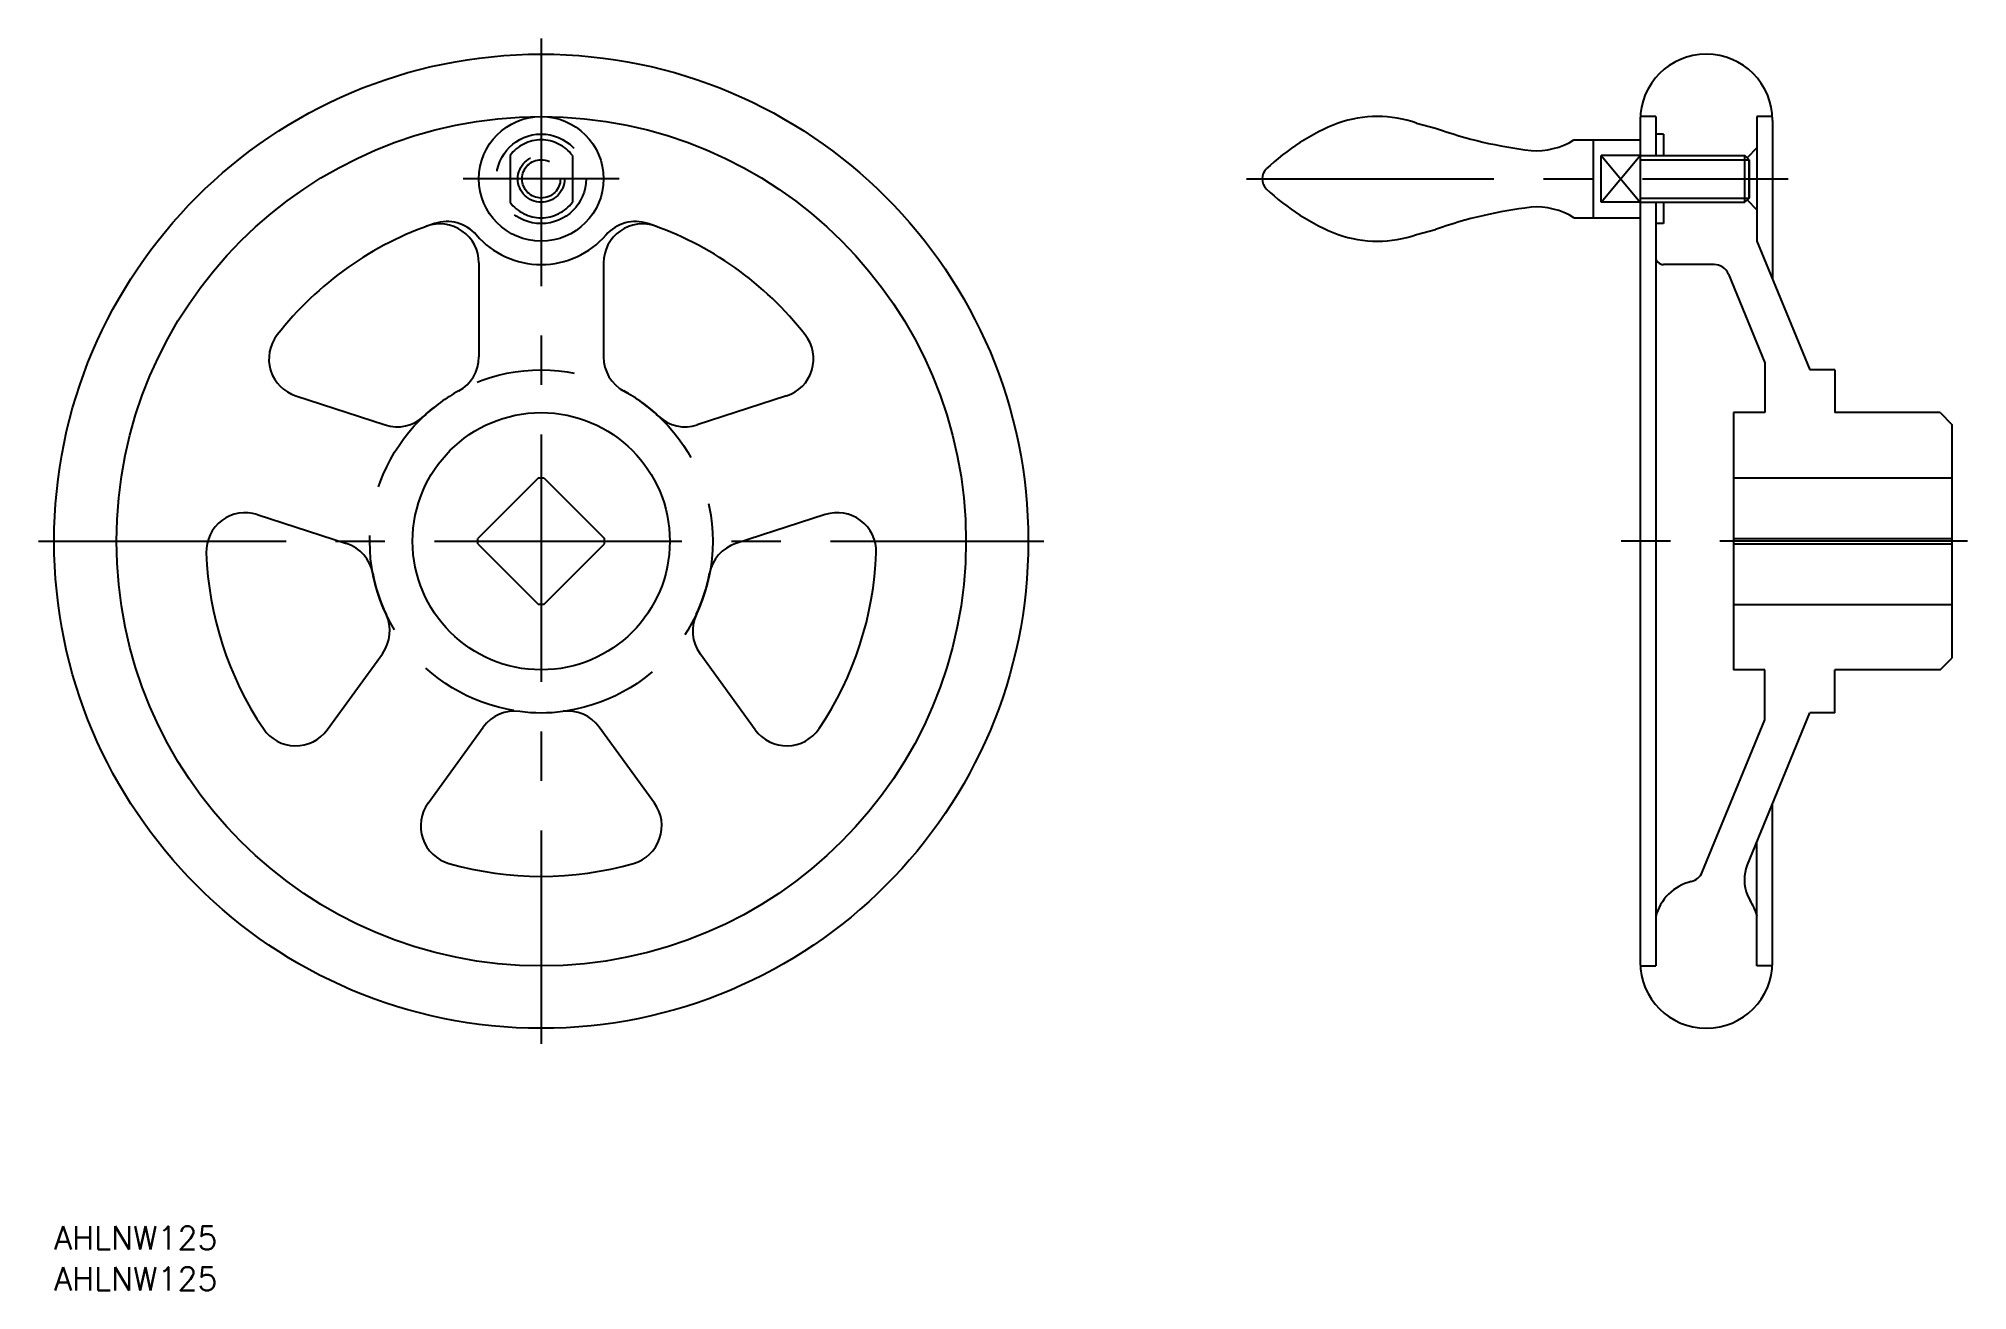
# Model space of a CAD drawing. Extents: x -64 to 183, y -96 to 65.
import ezdxf

# ---------------------------------------------------------------- set-up
doc = ezdxf.new("R2010")
doc.units = 0
doc.linetypes.add('CENTER', pattern=[50.8, 31.75, -6.35, 6.35, -6.35])
doc.linetypes.add('DASHED', pattern=[19.05, 12.7, -6.35])
doc.layers.get('0').update_dxf_attribs({"linetype": 'CONTINUOUS'})
doc.layers.add('CENTER', color=1, linetype='CENTER')
doc.styles.get("Standard").update_dxf_attribs({"font": 'txt.shx', "height": 3, "bigfont": 'bigfont.shx'})

# ---------------------------------------------------------------- blocks, each defined once
blk = doc.blocks.new('*U2')
at = {"color": 7, "linetype": 'CONTINUOUS'}
blk.add_text('AHLNW125', height=3, dxfattribs=at).set_placement((-62.5, -96.13))
blk = doc.blocks.new('*U3')
at = {"color": 7, "linetype": 'CONTINUOUS'}
blk.add_text('AHLNW125', height=3, dxfattribs=at).set_placement((-62.5, -90.9))

msp = doc.modelspace()

# ---------------------------------------------------------------- linework, layer by layer
at = {"color": 7, "linetype": 'CONTINUOUS'}
for p, q in [((143.01, 54.5), (141.03, 54.5)), ((143.01, 54.5), (143.01, 49.5)), ((158, 54.5), (156.01, 54.5)), ((156.01, 54.5), (156.01, 38.51)), ((112.33, 53.65), (114.76, 53)), ((141.01, 54), (141.01, -54)), ((144.01, 52.25), (143.01, 52.25)), ((144.01, 52.25), (144.01, 49.5)), ((158.01, 54), (158.01, 33.64)), ((132.51, 51.5), (141.01, 51.5)), ((135.01, 41.5), (135.01, 51.5)), ((156.01, 50.46), (154.76, 49.21)), ((141.01, 49.5), (154.47, 49.5)), ((154.47, 43.5), (154.47, 49.5)), ((155.01, 48.96), (154.47, 49.5)), ((155.01, 44.04), (155.01, 48.96)), ((155.01, 48.96), (155.01, 44.04)), ((141.01, 43.5), (154.47, 43.5)), ((143.01, 43.5), (143.01, -54.5)), ((144.01, 43.5), (144.01, 40.75)), ((155.01, 44.04), (154.47, 43.5)), ((154.76, 43.79), (156.01, 42.54)), ((112.33, 39.35), (114.76, 40)), ((132.51, 41.5), (141.01, 41.5)), ((144.01, 40.75), (143.01, 40.75)), ((156.01, 38.51), (162.79, 22)), ((-8, 35.71), (-8, 23.66)), ((8, 35.71), (8, 23.66)), ((150.5, 35.5), (144.01, 35.5)), ((152.35, 34.26), (157.01, 22.91)), ((157.01, 22.91), (157.01, 16.5)), ((166.01, 22), (162.79, 22)), ((166.01, 22), (166.01, 16.5)), ((-31.49, 18.64), (-20.03, 14.92)), ((31.49, 18.64), (20.03, 14.92)), ((153.01, 16.5), (153.01, -16.5)), ((157.01, 16.5), (153.01, 16.5)), ((179.51, 16.5), (166.01, 16.5)), ((179.51, 16.5), (181.01, 15)), ((181.01, 15), (181.01, -15)), ((-0.35, 8.13), (-8.13, 0.35)), ((-0.35, 8.13), (0.35, 8.13)), ((0.35, 8.13), (8.13, 0.35)), ((153.01, 8.13), (181.01, 8.13)), ((-36.43, 3.43), (-24.98, -0.3)), ((36.43, 3.43), (24.98, -0.3)), ((-8.13, -0.35), (-8.13, 0.35)), ((8.13, -0.35), (8.13, 0.35)), ((153.01, 0.35), (181.01, 0.35)), ((-8.13, -0.35), (-0.35, -8.13)), ((0.35, -8.13), (8.13, -0.35)), ((153.01, -0.35), (181.01, -0.35)), ((0.35, -8.13), (-0.35, -8.13)), ((153.01, -8.13), (181.01, -8.13)), ((-27.46, -24.19), (-20.38, -14.44)), ((27.46, -24.19), (20.38, -14.44)), ((157.01, -16.5), (153.01, -16.5)), ((157.01, -22.91), (157.01, -16.5)), ((179.51, -16.5), (166.01, -16.5)), ((166.01, -22), (166.01, -16.5)), ((179.51, -16.5), (181.01, -15)), ((154.77, -41.54), (162.79, -22)), ((166.01, -22), (162.79, -22)), ((-14.52, -33.59), (-7.44, -23.85)), ((14.52, -33.59), (7.44, -23.85)), ((148.98, -42.47), (157.01, -22.91)), ((158.01, -54), (158.01, -33.64)), ((156.01, -54.5), (156.01, -38.51)), ((154.81, -45.44), (155.13, -46.08)), ((141.03, -54.5), (143.01, -54.5)), ((158, -54.5), (156.01, -54.5))]:
    msp.add_line(p, q, dxfattribs=at)
at = {"color": 3, "linetype": 'DASHED'}
for p, q in [((-4, 49.5), (-4, 43.5)), ((4, 49.5), (4, 43.5)), ((136.01, 43.5), (141.01, 49.5)), ((136.01, 49.5), (141.01, 43.5)), ((141.01, 49.5), (136.01, 49.5)), ((136.01, 43.5), (136.01, 49.5)), ((141.01, 43.5), (136.01, 43.5))]:
    msp.add_line(p, q, dxfattribs=at)
at = {"color": 3, "linetype": 'CONTINUOUS'}
for p, q in [((141.01, 48.96), (155.01, 48.96)), ((141.01, 44.04), (155.01, 44.04))]:
    msp.add_line(p, q, dxfattribs=at)
at = {"color": 7, "linetype": 'CONTINUOUS'}
for centre, radius in [((0, 0), 62.5), ((0, 0), 54.5), ((0, 46.5), 8), ((0, 0), 16.5)]:
    msp.add_circle(centre, radius, dxfattribs=at)
at = {"color": 3, "linetype": 'DASHED'}
for centre, radius in [((0, 46.5), 5.75), ((0, 46.5), 3), ((0, 46.5), 2.46), ((0, 0), 22)]:
    msp.add_circle(centre, radius, dxfattribs=at)
at = {"color": 7, "linetype": 'CONTINUOUS'}
for centre, radius, start, end in [((149.51, 54), 8.5, 360, 180), ((107.3, 39.28), 15.22, 70.719, 109.281), ((113.01, 26.54), 29.16, 111.5998, 133.2906), ((133.48, 105.6), 55.83, 250.4089, 263.3529), ((127.68, 59.26), 9.15, 265.853, 301.8973), ((94.34, 46.5), 1.83, 136.3761, 223.6239), ((94.34, 46.5), 1.83, 136.3761, 223.6239), ((113.01, 66.46), 29.16, 226.7094, 248.4002), ((133.48, -12.6), 55.83, 96.6471, 109.5911), ((127.68, 33.74), 9.15, 58.1027, 94.147), ((0, 0), 43, 108.5574, 141.9948), ((-13, 35.71), 5, 0, 110.0052), ((-12.09, 36.02), 5, 40.8998, 108.5574), ((13, 35.71), 5, 69.9948, 180), ((12.09, 36.02), 5, 71.4426, 139.1002), ((0, 0), 43, 38.0052, 71.4426), ((0, 46.5), 11, 220.8998, 319.1002), ((107.3, 53.72), 15.22, 250.719, 289.281), ((144.01, 36.5), 1, 180, 270), ((150.5, 33.5), 2, 22.33, 90), ((-29.94, 23.4), 5, 141.9948, 252), ((29.94, 23.4), 5, 288, 38.0052), ((-13, 23.66), 5, 298.7822, 0), ((13, 23.66), 5, 180, 241.2178), ((0, 0), 22, 118.7822, 133.2178), ((0, 0), 22, 46.7822, 61.2178), ((-18.49, 19.68), 5, 252, 313.2178), ((18.49, 19.68), 5, 226.7822, 288), ((-37.98, -1.33), 5, 72, 182.0052), ((37.98, -1.33), 5, 357.9948, 108), ((0, 0), 43, 182.0052, 213.9948), ((-26.52, -5.05), 5, 10.7822, 72), ((26.52, -5.05), 5, 108, 169.2178), ((0, 0), 43, 326.0052, 357.9948), ((0, 0), 22, 190.7822, 205.2178), ((0, 0), 22, 334.7822, 349.2178), ((-24.43, -11.5), 5, 324, 25.2178), ((24.43, -11.5), 5, 154.7822, 216), ((-3.39, -26.79), 5, 82.7822, 144), ((0, 0), 22, 262.7822, 277.2178), ((3.39, -26.79), 5, 36, 97.2178), ((-31.51, -21.25), 5, 213.9948, 324), ((31.51, -21.25), 5, 216, 326.0052), ((-10.47, -36.53), 5, 144, 254.0052), ((10.47, -36.53), 5, 285.9948, 36), ((0, 0), 43, 254.0052, 285.9948), ((159.39, -43.44), 5, 157.67, 203.6448), ((149.06, -49.72), 6.24, 103.7955, 165.8538), ((147.13, -41.71), 2, 282.8041, 337.67), ((148.22, -50.32), 8.11, 15.9921, 31.5172), ((149.51, -54), 8.5, 180, 360)]:
    msp.add_arc(centre, radius, start, end, dxfattribs=at)
at = {"color": 3, "linetype": 'DASHED'}
for start, end in [(36.8699, 143.1301), (216.8699, 323.1301)]:
    msp.add_arc((0, 46.5), 5, start, end, dxfattribs=at)
at = {"layer": 'CENTER', "color": 1, "linetype": 'CENTER'}
for p, q in [((0, 64.5), (0, -64.5)), ((10, 46.5), (-10, 46.5)), ((90.51, 46.5), (160.01, 46.5)), ((-64.5, 0), (64.5, 0)), ((183.01, 0), (138.51, 0))]:
    msp.add_line(p, q, dxfattribs=at)

# ---------------------------------------------------------------- block references
at = {"color": 7, "linetype": 'CONTINUOUS'}
for name in ['*U3', '*U2']:
    msp.add_blockref(name, (0, 0), dxfattribs=at)

doc.saveas('drawing.dxf')
